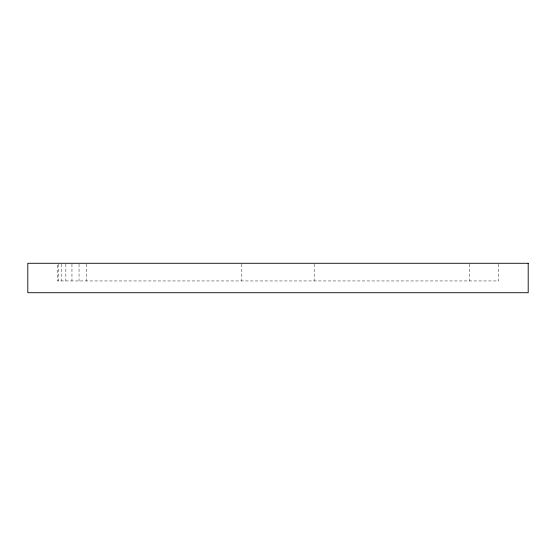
<?xml version="1.0" encoding="UTF-8"?>
<svg xmlns="http://www.w3.org/2000/svg" width="556" height="556" viewBox="0 0 556 556"><rect width="100%" height="100%" fill="white"/><g stroke="black" fill="none" stroke-linecap="round" stroke-linejoin="round"><path stroke-width="0.42" stroke-dasharray="2.78 2.08" d="M498.767 264.121L498.767 280.947L57.233 280.947L57.233 264.121M469.327 264.121L469.327 280.947M314.182 264.121L314.182 280.947M241.818 264.121L241.818 280.947M86.673 264.121L86.673 280.947M79.049 264.121L79.049 280.947M71.953 264.121L71.953 280.947M65.858 264.121L65.858 280.947M61.181 264.121L61.181 280.947M58.241 264.121L58.241 280.947"/><path stroke-width="0.83" d="M528.2 263.28L27.8 263.28L27.8 292.72L528.2 292.72L528.2 263.28"/></g></svg>
